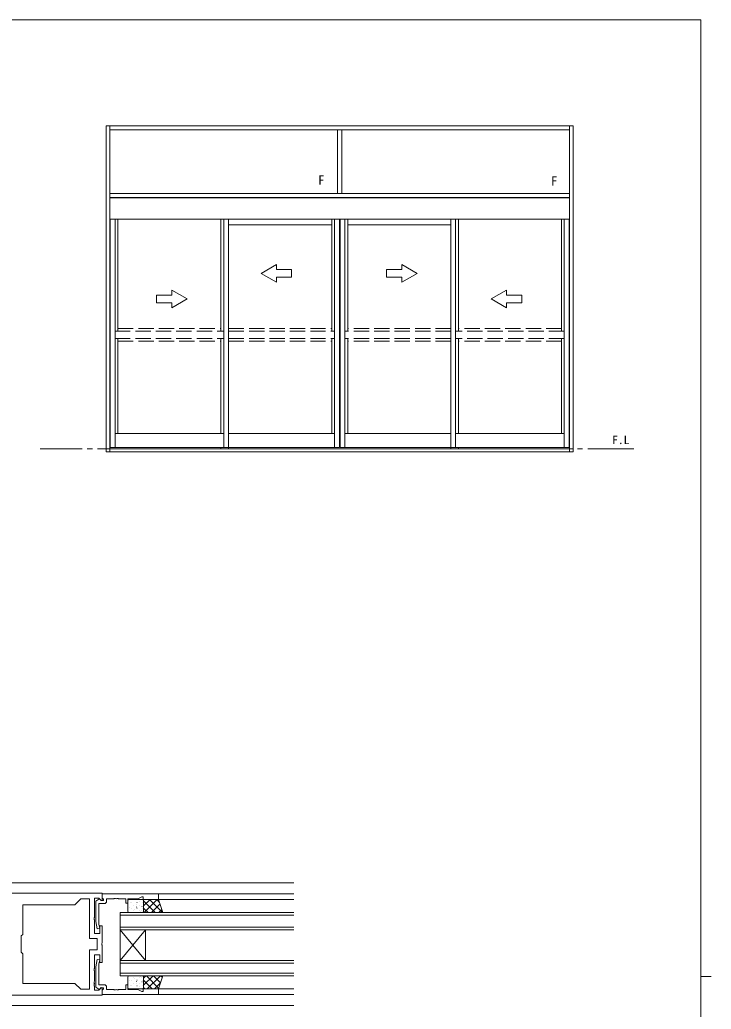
# Model space of a CAD drawing. Units: millimetres, scale not verified. Extents: x -567 to 567, y -403 to 403.
# Drawn here: x 270.5 to 541.3, y 11.2 to 399 of the extents above; entities that cross this region are included whole.
import ezdxf
from ezdxf.enums import TextEntityAlignment as Align

# ---------------------------------------------------------------- set-up
doc = ezdxf.new("R2010")
doc.units = ezdxf.units.MM
doc.header["$LTSCALE"] = 2
doc.linetypes.add('CHAIN2', pattern=[12, 9, -1, 1, -1])
doc.linetypes.add('DASHED3', pattern=[4, 3, -1])
for name, color, linetype, lineweight in [('0-2_YKK_ZWAK', 2, 'Continuous', 9), ('0-3_YKK_11', 4, 'Continuous', 9), ('0-4_YKK_12', 4, 'Continuous', 9), ('0-5_YKK_13', 7, 'Continuous', 9), ('0-6_YKK_D', 7, 'Continuous', 9)]:
    doc.layers.add(name, color=color, linetype=linetype, lineweight=lineweight)
doc.styles.add('ＭＳ ゴシック', font='')
doc.styles.get('ＭＳ ゴシック').set_extended_font_data('MS Gothic')

msp = doc.modelspace()

# ---------------------------------------------------------------- linework, layer by layer
at = {"layer": '0-2_YKK_ZWAK'}
for p, q in [((377.774, 60.696), (146.774, 60.696)), ((377.774, 56.396), (302.774, 56.396)), ((377.774, 54.196), (324.774, 54.196)), ((309.774, 49.096), (377.774, 49.096)), ((309.774, 49.096), (309.774, 42.296)), ((309.774, 48.096), (377.774, 48.096)), ((309.774, 43.296), (377.774, 43.296)), ((309.774, 42.296), (377.774, 42.296)), ((309.774, 30.296), (319.774, 42.296)), ((309.774, 42.296), (319.774, 30.296)), ((319.774, 42.296), (319.774, 30.296)), ((309.774, 30.296), (377.774, 30.296)), ((309.774, 29.296), (377.774, 29.296)), ((309.774, 25.296), (377.774, 25.296)), ((309.774, 24.296), (377.774, 24.296)), ((377.774, 16.996), (302.774, 16.996)), ((377.774, 19.196), (324.774, 19.196)), ((377.774, 12.696), (146.774, 12.696))]:
    msp.add_line(p, q, dxfattribs=at)
msp.add_lwpolyline([(309.774, 42.296), (309.774, 30.296), (309.774, 24.296)], dxfattribs=at)
at = {"layer": '0-3_YKK_11'}
for p, q in [((312.774, 53.696), (312.774, 49.596)), ((312.923, 52.017), (312.885, 52.017)), ((318.489, 54.196), (313.274, 54.196)), ((313.468, 51.013), (313.461, 51.015)), ((313.918, 52.984), (313.911, 52.987)), ((314.134, 53.048), (314.097, 53.048)), ((314.134, 50.806), (314.097, 50.806)), ((315.203, 52.017), (315.165, 52.017)), ((316.01, 52.243), (316.003, 52.246)), ((316.191, 51.245), (316.129, 51.286)), ((316.414, 53.048), (316.377, 53.048)), ((316.414, 50.806), (316.377, 50.806)), ((316.742, 54.115), (316.735, 54.117)), ((317.483, 52.017), (317.445, 52.017)), ((317.545, 53.287), (317.482, 53.328)), ((318.35, 51.415), (318.343, 51.417)), ((318.694, 53.048), (318.657, 53.048)), ((318.694, 50.806), (318.657, 50.806)), ((318.8, 53.386), (318.793, 53.389)), ((318.989, 51.697), (321.488, 54.196)), ((318.989, 49.596), (318.989, 53.696)), ((323.536, 49.096), (318.989, 53.642)), ((320.707, 49.096), (318.989, 50.814)), ((319.217, 49.096), (324.317, 54.196)), ((326.364, 49.096), (321.264, 54.196)), ((322.045, 49.096), (325.376, 52.426)), ((325.125, 53.163), (324.093, 54.196)), ((312.923, 49.774), (312.885, 49.774)), ((313.274, 49.096), (318.489, 49.096)), ((315.203, 49.774), (315.165, 49.774)), ((315.526, 50.284), (315.519, 50.287)), ((317.483, 49.774), (317.445, 49.774)), ((317.618, 49.543), (317.611, 49.546)), ((318.208, 49.91), (318.145, 49.951)), ((324.874, 49.096), (326.093, 50.315)), ((312.774, 19.696), (312.774, 23.796)), ((312.923, 23.617), (312.885, 23.617)), ((313.274, 24.296), (318.489, 24.296)), ((315.203, 23.617), (315.165, 23.617)), ((317.483, 23.617), (317.445, 23.617)), ((317.618, 23.848), (317.611, 23.846)), ((318.208, 23.482), (318.145, 23.44)), ((318.989, 23.412), (319.873, 24.296)), ((318.989, 20.584), (322.701, 24.296)), ((318.989, 23.796), (318.989, 19.696)), ((324.87, 19.477), (320.051, 24.296)), ((320.429, 19.196), (325.529, 24.296)), ((325.587, 21.588), (322.88, 24.296)), ((326.305, 23.699), (325.708, 24.296)), ((312.923, 21.374), (312.885, 21.374)), ((313.468, 22.379), (313.461, 22.376)), ((313.918, 20.407), (313.911, 20.404)), ((314.134, 22.586), (314.097, 22.586)), ((314.134, 20.343), (314.097, 20.343)), ((315.203, 21.374), (315.165, 21.374)), ((315.526, 23.107), (315.519, 23.105)), ((316.01, 21.148), (316.003, 21.145)), ((316.191, 22.147), (316.129, 22.105)), ((316.414, 22.586), (316.377, 22.586)), ((316.414, 20.343), (316.377, 20.343)), ((317.483, 21.374), (317.445, 21.374)), ((317.545, 20.104), (317.482, 20.063)), ((318.35, 21.977), (318.343, 21.974)), ((318.694, 22.586), (318.657, 22.586)), ((318.694, 20.343), (318.657, 20.343)), ((318.8, 20.005), (318.793, 20.002)), ((322.323, 19.196), (318.989, 22.529)), ((319.495, 19.196), (318.989, 19.701)), ((323.258, 19.196), (325.555, 21.493)), ((318.489, 19.196), (313.274, 19.196)), ((316.742, 19.276), (316.735, 19.274))]:
    msp.add_line(p, q, dxfattribs=at)
for points in [[(324.774, 54.196), (318.989, 54.196), (318.989, 49.096), (326.508, 49.096)], [(324.774, 19.196), (318.989, 19.196), (318.989, 24.296), (326.508, 24.296)]]:
    msp.add_lwpolyline(points, close=True, dxfattribs=at)
for centre, start, end in [((313.274, 53.696), 90, 180), ((318.489, 53.696), 0, 90), ((313.274, 49.596), 180, 270), ((318.489, 49.596), 270, 0), ((313.274, 23.796), 90, 180), ((318.489, 23.796), 0, 90), ((313.274, 19.696), 180, 270), ((318.489, 19.696), 270, 0)]:
    msp.add_arc(centre, 0.5, start, end, dxfattribs=at)
at = {"layer": '0-4_YKK_12'}
for p, q in [((304.274, 229.621), (304.274, 357.371)), ((487.274, 357.371), (304.274, 357.371)), ((305.774, 229.621), (305.774, 357.371)), ((485.774, 229.621), (485.774, 357.371)), ((487.274, 229.621), (487.274, 357.371)), ((485.774, 355.871), (305.774, 355.871)), ((394.899, 355.871), (394.899, 330.871)), ((396.649, 355.871), (396.649, 330.871)), ((485.774, 330.871), (305.774, 330.871)), ((485.774, 329.371), (305.774, 329.371)), ((485.774, 329.171), (305.774, 329.171)), ((485.624, 320.871), (305.774, 320.871)), ((305.924, 320.871), (305.924, 231.371)), ((307.774, 320.871), (307.774, 231.371)), ((308.874, 320.871), (308.874, 276.896)), ((349.274, 320.871), (349.274, 276.896)), ((350.374, 320.871), (350.374, 231.371)), ((352.274, 320.871), (352.274, 231.371)), ((392.649, 318.621), (352.274, 318.621)), ((392.649, 276.896), (392.649, 320.871)), ((393.749, 231.371), (393.749, 320.871)), ((395.649, 231.371), (395.649, 320.871)), ((395.899, 231.371), (395.899, 320.871)), ((397.799, 231.371), (397.799, 320.871)), ((398.899, 276.896), (398.899, 320.871)), ((398.999, 318.621), (439.274, 318.621)), ((439.274, 320.871), (439.274, 231.371)), ((441.149, 320.871), (441.149, 231.371)), ((442.249, 320.871), (442.249, 276.896)), ((482.624, 320.871), (482.624, 276.896)), ((483.724, 320.871), (483.724, 231.371)), ((485.624, 320.871), (485.624, 231.371)), ((364.958, 299.616), (370.958, 303.08)), ((370.958, 301.116), (370.958, 303.08)), ((426.14, 299.616), (420.14, 303.08)), ((420.14, 301.116), (420.14, 303.08)), ((364.958, 299.616), (370.958, 296.152)), ((426.14, 299.616), (420.14, 296.152)), ((370.958, 296.152), (370.958, 298.116)), ((420.14, 296.152), (420.14, 298.116)), ((336.04, 289.616), (330.04, 293.08)), ((330.04, 291.116), (330.04, 293.08)), ((455.058, 289.616), (461.058, 293.08)), ((461.058, 291.116), (461.058, 293.08)), ((336.04, 289.616), (330.04, 286.152)), ((330.04, 286.152), (330.04, 288.116)), ((455.058, 289.616), (461.058, 286.152)), ((461.058, 286.152), (461.058, 288.116)), ((308.924, 274.096), (308.924, 236.871)), ((349.274, 274.096), (349.274, 236.871)), ((392.649, 236.871), (392.649, 274.096)), ((398.899, 236.871), (398.899, 274.096)), ((442.249, 274.096), (442.249, 236.871)), ((482.624, 274.096), (482.624, 236.871)), ((307.774, 236.871), (350.374, 236.871)), ((352.274, 236.871), (393.749, 236.871)), ((439.274, 236.871), (397.799, 236.871)), ((483.724, 236.871), (441.149, 236.871)), ((304.274, 229.621), (305.774, 229.621)), ((485.774, 230.871), (305.774, 230.871)), ((485.774, 229.621), (305.774, 229.621)), ((305.924, 231.371), (352.274, 231.371)), ((305.924, 231.371), (308.874, 231.371)), ((349.274, 231.371), (349.274, 230.871)), ((352.274, 231.371), (395.649, 231.371)), ((352.274, 230.871), (352.274, 231.371)), ((439.274, 231.371), (395.899, 231.371)), ((485.624, 231.371), (439.274, 231.371)), ((439.274, 230.871), (439.274, 231.371)), ((442.249, 231.371), (442.249, 230.871)), ((485.624, 231.371), (482.674, 231.371)), ((485.774, 229.621), (487.274, 229.621))]:
    msp.add_line(p, q, dxfattribs=at)
at = {"layer": '0-4_YKK_12', "linetype": 'DASHED3'}
for p, q in [((307.774, 276.896), (350.374, 276.896)), ((308.924, 277.996), (349.274, 277.996)), ((352.274, 277.996), (392.649, 277.996)), ((352.274, 276.896), (393.749, 276.896)), ((439.274, 276.896), (397.899, 276.896)), ((439.274, 277.996), (398.999, 277.996)), ((483.724, 276.896), (441.149, 276.896)), ((482.624, 277.996), (442.249, 277.996)), ((307.774, 274.096), (350.374, 274.096)), ((308.924, 272.996), (349.274, 272.996)), ((352.274, 274.096), (393.749, 274.096)), ((352.274, 272.996), (392.649, 272.996)), ((439.274, 274.096), (397.899, 274.096)), ((439.274, 272.996), (398.999, 272.996)), ((483.724, 274.096), (441.149, 274.096)), ((482.624, 272.996), (442.249, 272.996))]:
    msp.add_line(p, q, dxfattribs=at)
at = {"layer": '0-4_YKK_12', "linetype": 'CHAIN2'}
msp.add_line((510.922, 230.871), (278.491, 230.871), dxfattribs=at)
at = {"layer": '0-4_YKK_12'}
for points in [[(370.958, 301.116), (376.958, 301.116), (376.958, 298.116), (370.958, 298.116)], [(420.14, 301.116), (414.14, 301.116), (414.14, 298.116), (420.14, 298.116)], [(330.04, 291.116), (324.04, 291.116), (324.04, 288.116), (330.04, 288.116)], [(461.058, 291.116), (467.058, 291.116), (467.058, 288.116), (461.058, 288.116)]]:
    msp.add_lwpolyline(points, dxfattribs=at)
at = {"layer": '0-5_YKK_13'}
for p, q in [((302.774, 56.696), (265.574, 56.696)), ((292.044, 21.296), (271.704, 21.296))]:
    msp.add_line(p, q, dxfattribs=at)
for points in [[(265.574, 16.696), (302.774, 16.696), (302.774, 19.496), (302.404, 19.65), (301.38, 18.626), (299.774, 18.626), (299.774, 20.237), (299.654, 20.421), (299.654, 20.971), (299.774, 21.154), (299.774, 21.237), (299.654, 21.421), (299.654, 21.971), (299.774, 22.154), (299.774, 26.237), (299.654, 26.421), (299.654, 26.971), (299.774, 27.154), (299.774, 32.496), (301.774, 32.496), (301.774, 29.496), (302.774, 29.496), (302.774, 36.237), (302.654, 36.421), (302.654, 36.971), (302.774, 37.154), (302.774, 43.896), (301.774, 43.896), (301.774, 40.896), (299.774, 40.896), (299.774, 46.237), (299.654, 46.421), (299.654, 46.971), (299.774, 47.154), (299.774, 54.766), (301.38, 54.766), (302.404, 53.742), (302.774, 53.895), (302.774, 56.696)], [(324.774, 56.396), (302.774, 56.396), (302.774, 54.766), (303.074, 54.466), (303.274, 54.266), (303.274, 53.796), (302.324, 53.796), (301.824, 54.296), (301.486, 54.296), (300.274, 53.596), (300.274, 45.588), (300.782, 42.709), (301.766, 42.882), (301.474, 44.541), (301.474, 52.596), (303.474, 52.596)], [(304.474, 53.596), (304.474, 54.466), (307.266, 54.466), (307.449, 54.586), (307.999, 54.586), (308.182, 54.466), (308.266, 54.466), (308.449, 54.586), (308.999, 54.586), (309.182, 54.466), (311.974, 54.466), (311.974, 52.696), (312.774, 52.696), (312.774, 54.466), (316.709, 54.466), (318.274, 55.196), (318.774, 55.196), (318.774, 54.196), (324.774, 54.196), (324.774, 56.396)], [(324.774, 16.996), (302.774, 16.996), (302.774, 18.626), (303.074, 18.926), (303.274, 19.126), (303.274, 19.596), (302.324, 19.596), (301.824, 19.096), (301.486, 19.096), (300.274, 19.796), (300.274, 27.804), (300.782, 30.682), (301.766, 30.509), (301.474, 28.851), (301.474, 20.796), (303.474, 20.796)], [(304.474, 19.796), (304.474, 18.926), (307.266, 18.926), (307.449, 18.806), (307.999, 18.806), (308.182, 18.926), (308.266, 18.926), (308.449, 18.806), (308.999, 18.806), (309.182, 18.926), (311.974, 18.926), (311.974, 20.696), (312.774, 20.696), (312.774, 18.926), (316.709, 18.926), (318.274, 18.196), (318.774, 18.196), (318.774, 19.196), (324.774, 19.196), (324.774, 16.996)]]:
    msp.add_lwpolyline(points, dxfattribs=at)
msp.add_lwpolyline([(292.044, 21.296), (271.704, 21.296), (271.704, 32.866), (271.074, 33.496), (271.074, 39.896), (271.704, 40.526), (271.704, 52.096), (292.044, 52.096), (294.344, 54.396), (297.844, 54.396), (297.844, 38.966), (300.844, 38.966), (300.844, 34.426), (297.844, 34.426), (297.844, 18.996), (294.344, 18.996)], close=True, dxfattribs=at)
for centre, start, end in [((303.474, 53.596), 270.00001, 359.99999), ((303.474, 19.796), 0.00001, 89.99999)]:
    msp.add_arc(centre, 1, start, end, dxfattribs=at)
at = {"layer": '0-6_YKK_D'}
for p, q in [((537.274, 399), (-562.726, 399)), ((537.274, 399), (537.274, -351)), ((537.274, 24), (541.274, 24))]:
    msp.add_line(p, q, dxfattribs=at)

# ---------------------------------------------------------------- texts
at = {"layer": '0-4_YKK_12', "style": 'ＭＳ ゴシック'}
for s, height, p in [('F', 3.666, (387.302, 333.253)), ('F', 3.666, (478.519, 332.886)), ('F.L', 3.299, (502.5, 231.712))]:
    msp.add_text(s, height=height, dxfattribs=at).set_placement(p, align=Align.BOTTOM_LEFT)

doc.saveas('drawing.dxf')
